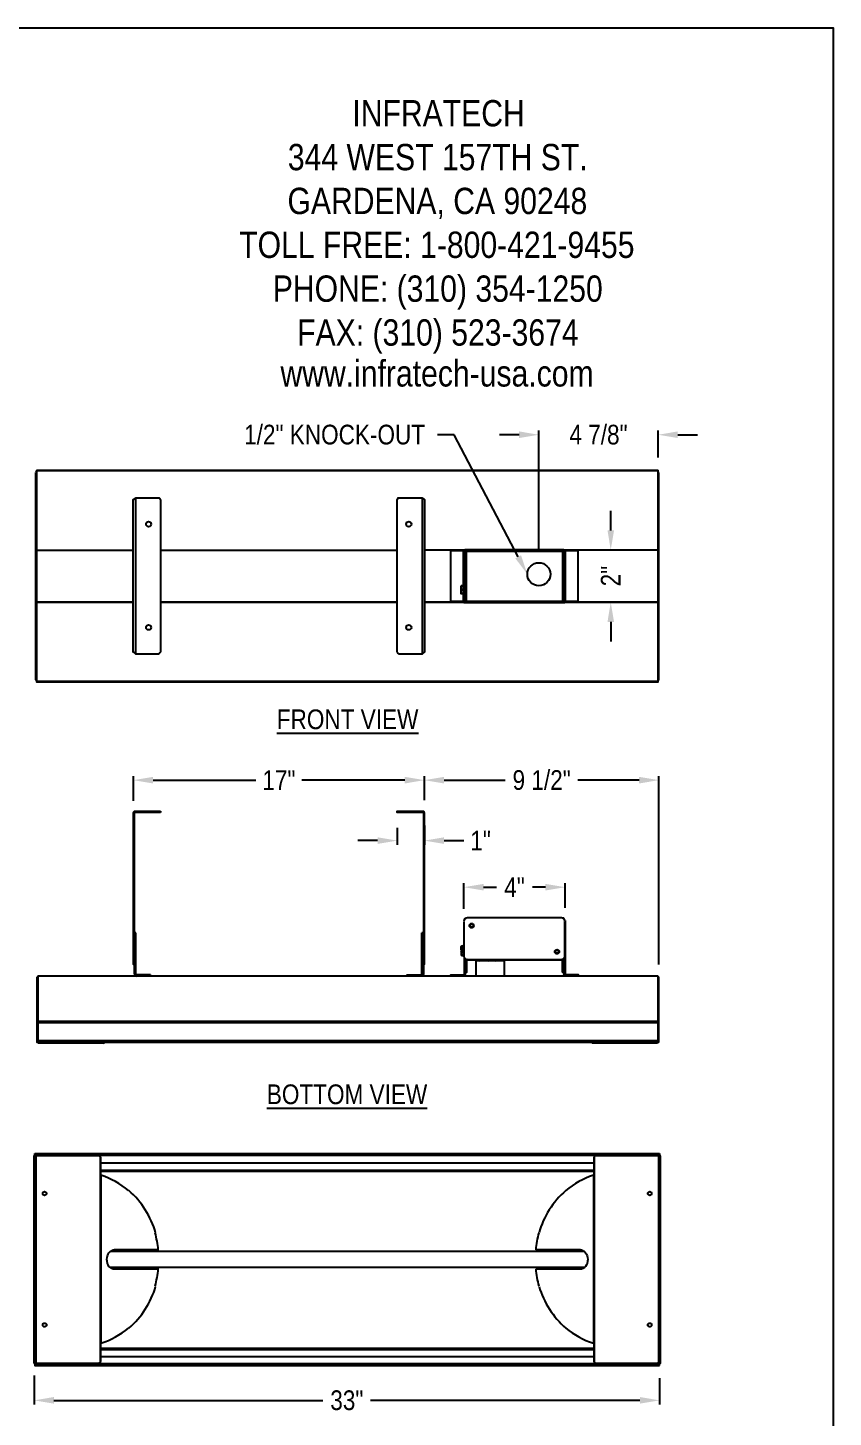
# Model space of a CAD drawing. Extents: x 0 to 216, y -4 to 280.
# Drawn here: x 118.6 to 216, y 112 to 280 of the extents above; entities that cross this region are included whole.
import ezdxf
from ezdxf import colors
from ezdxf.entities.mleader import LeaderData, LeaderLine
from ezdxf.math import Vec2, Vec3

# ---------------------------------------------------------------- set-up
doc = ezdxf.new("R2010")
doc.units = 0
doc.header["$LTSCALE"] = 10
doc.header["$MEASUREMENT"] = 0
doc.header["$PDMODE"] = 35
doc.layers.get('0').update_dxf_attribs({"linetype": 'CONTINUOUS'})
doc.layers.get('Defpoints').update_dxf_attribs({"linetype": 'CONTINUOUS'})
doc.layers.add('5056-LOGO$0$CADdetails-1-ANNO', color=41, linetype='CONTINUOUS', lineweight=5)
for name, color, linetype in [('5056-LOGO$0$CADdetails-7-FRAME', 7, 'CONTINUOUS'), ('5056-LOGO$0$CADdetails-7-VERYFINE', 7, 'CONTINUOUS'), ('CADdetails-1-FINE', 1, 'CONTINUOUS'), ('CADdetails-11-VERYFINE', 11, 'CONTINUOUS'), ('CADdetails-2-FINELIGHT', 2, 'CONTINUOUS'), ('CADdetails-7-FRAME', 7, 'CONTINUOUS'), ('CADdetails-7-VERYFINE', 7, 'CONTINUOUS'), ('CADdetails-9-EXTRAFINE', 9, 'CONTINUOUS')]:
    doc.layers.add(name, color=color, linetype=linetype)
doc.styles.add('5056-LOGO$0$CADdetails-SUBHEADING', font='ARIALN.TTF', dxfattribs={"height": 3.18})
doc.styles.add('CADdetails-DIMENSIONS', font='ARIALN.TTF', dxfattribs={"height": 2.38})
doc.styles.add('CADdetails-NOTES', font='ARIALN.TTF', dxfattribs={"height": 2.38})
doc.dimstyles.new('CADdetails-LEADER', dxfattribs={"dimtxt": 2.38, "dimasz": 2.38, "dimexe": 0.5, "dimexo": 1.5, "dimgap": 1, "dimtad": 0, "dimzin": 0, "dimdsep": 46, "dimtxsty": 'CADdetails-DIMENSIONS', "dimcen": 1, "dimclrd": 256, "dimclre": 256, "dimclrt": 256, "dimadec": 0, "dimazin": 0, "dimtfac": 1, "dimtdec": 4, "dimtofl": 0, "dimtmove": 0, "dimatfit": 3, "dimfxl": 1, "dimtolj": 1, "dimtzin": 0, "dimarcsym": 0})

# ---------------------------------------------------------------- blocks, each defined once
blk = doc.blocks.new('5056-LOGO')
at = {"layer": '5056-LOGO$0$CADdetails-7-VERYFINE'}
h = blk.add_hatch(color=256, dxfattribs=at)
h.dxf.hatch_style = 1
h.set_gradient(color1=(14, 15, 17), color2=(14, 15, 17), tint=1)
h.paths.add_polyline_path([(29.04, 258.74), (27.45, 258.74), (27.45, 250.07), (29.04, 250.07)])
h.paths.add_polyline_path([(33.81, 258.91), (33.81, 250.07), (35.4, 250.07), (35.4, 255.39), (40.96, 249.92), (40.96, 258.74), (39.36, 258.74), (39.36, 253.45)])
h.paths.add_polyline_path([(50.75, 255.29), (47.26, 255.29), (47.26, 257.22), (52.27, 257.22), (52.27, 258.74), (45.66, 258.74), (45.66, 250.07), (47.26, 250.07), (47.26, 253.81), (50.75, 253.81)])
h.paths.add_polyline_path([(178.97, 0.67), (215.66, 0.67), (215.66, 4.36), (178.97, 4.36)], flags=9)
h.paths.add_polyline_path([(148.37, 235.76), (187.87, 235.76), (187.87, 240.68), (148.37, 240.68)], flags=9)
h.paths.add_polyline_path([(142.22, 239.51), (193.4, 239.51), (193.4, 272.91), (142.22, 272.91)], flags=9)
at = {"layer": '5056-LOGO$0$CADdetails-7-FRAME'}
blk.add_lwpolyline([(0, 280), (216, 280), (216, 0), (0, 0)], close=True, dxfattribs=at)
at = {"layer": '5056-LOGO$0$CADdetails-1-ANNO', "style": '5056-LOGO$0$CADdetails-SUBHEADING'}
blk.add_text('www.infratech-usa.com', height=3.18, dxfattribs=at).set_placement((149.19, 236.63))
at = {"layer": '5056-LOGO$0$CADdetails-1-ANNO', "insert": (139.41, 271.26), "char_height": 3.18, "width": 57.1297, "attachment_point": 1, "style": '5056-LOGO$0$CADdetails-SUBHEADING'}
blk.add_mtext('\\pi18.471;INFRATECH\\P\\pi10.674;344 WEST 157TH ST.\\P\\pi10.629;GARDENA, CA 90248\\P\\pi4.7919;TOLL FREE: 1-800-421-9455\\P\\pi8.8504;PHONE: (310) 354-1250\\P\\pi11.797;FAX: (310) 523-3674 ', dxfattribs=at)
blk = doc.blocks.new('*D2')
at = {"layer": 'CADdetails-7-VERYFINE', "lineweight": -2, "transparency": 16777216}
for p, q in [((189.11, 219.24), (189.11, 221.62)), ((190.61, 216.86), (189.61, 216.86)), ((187.7, 210.56), (188.61, 210.56)), ((189.11, 208.18), (189.11, 205.8))]:
    blk.add_line(p, q, dxfattribs=at)
at = {"layer": 'CADdetails-7-VERYFINE', "transparency": 16777216}
for points in [[(188.72, 219.24), (189.51, 219.24), (189.11, 216.86)], [(188.72, 208.18), (189.51, 208.18), (189.11, 210.56)]]:
    blk.add_solid(points, dxfattribs=at)
at = {"layer": 'Defpoints', "color": 0, "transparency": 16777216}
for p in [(189.11, 216.86), (189.11, 216.86), (189.2, 210.56)]:
    blk.add_point(p, dxfattribs=at)
at = {"layer": 'CADdetails-7-VERYFINE', "transparency": 16777216, "insert": (189.11, 213.71), "char_height": 2.38, "attachment_point": 5, "rotation": 90, "style": 'CADdetails-DIMENSIONS'}
blk.add_mtext('\\A1;2"', dxfattribs=at)
blk = doc.blocks.new('*D3')
at = {"layer": 'CADdetails-7-VERYFINE', "lineweight": -2, "transparency": 16777216}
for p, q in [((178.04, 230.8), (175.66, 230.8)), ((180.42, 216.83), (180.42, 231.3)), ((194.84, 228.03), (194.84, 231.3)), ((197.22, 230.8), (199.6, 230.8))]:
    blk.add_line(p, q, dxfattribs=at)
at = {"layer": 'CADdetails-7-VERYFINE', "transparency": 16777216}
for points in [[(178.04, 231.2), (178.04, 230.4), (180.42, 230.8)], [(197.22, 231.2), (197.22, 230.4), (194.84, 230.8)]]:
    blk.add_solid(points, dxfattribs=at)
at = {"layer": 'Defpoints', "color": 0, "transparency": 16777216}
for p in [(194.84, 230.8), (194.84, 226.53), (180.42, 215.33)]:
    blk.add_point(p, dxfattribs=at)
at = {"layer": 'CADdetails-7-VERYFINE', "transparency": 16777216, "insert": (187.63, 230.8), "char_height": 2.38, "attachment_point": 5, "style": 'CADdetails-DIMENSIONS'}
blk.add_mtext('\\A1;4 7/8"', dxfattribs=at)
blk = doc.blocks.new('*D4')
at = {"layer": 'CADdetails-7-VERYFINE', "lineweight": -2, "transparency": 16777216}
for p, q in [((171.36, 173.47), (171.36, 176.6)), ((183.6, 173.59), (183.6, 176.6)), ((173.74, 176.1), (175.32, 176.1)), ((181.22, 176.1), (179.64, 176.1))]:
    blk.add_line(p, q, dxfattribs=at)
at = {"layer": 'CADdetails-7-VERYFINE', "transparency": 16777216}
for points in [[(173.74, 176.5), (173.74, 175.7), (171.36, 176.1)], [(181.22, 176.5), (181.22, 175.7), (183.6, 176.1)]]:
    blk.add_solid(points, dxfattribs=at)
at = {"layer": 'Defpoints', "color": 0, "transparency": 16777216}
for p in [(183.6, 176.1), (171.36, 171.97), (183.6, 172.09)]:
    blk.add_point(p, dxfattribs=at)
at = {"layer": 'CADdetails-7-VERYFINE', "transparency": 16777216, "insert": (177.48, 176.1), "char_height": 2.38, "attachment_point": 5, "style": 'CADdetails-DIMENSIONS'}
blk.add_mtext('\\A1;4"', dxfattribs=at)
blk = doc.blocks.new('*D5')
at = {"layer": 'CADdetails-7-VERYFINE', "lineweight": -2, "transparency": 16777216}
for p, q in [((163.31, 183.27), (163.31, 181.23)), ((166.59, 183.54), (166.59, 181.23)), ((160.93, 181.73), (158.55, 181.73)), ((168.97, 181.73), (171.35, 181.73))]:
    blk.add_line(p, q, dxfattribs=at)
at = {"layer": 'CADdetails-7-VERYFINE', "transparency": 16777216}
for points in [[(160.93, 182.13), (160.93, 181.33), (163.31, 181.73)], [(168.97, 182.13), (168.97, 181.33), (166.59, 181.73)]]:
    blk.add_solid(points, dxfattribs=at)
at = {"layer": 'Defpoints', "color": 0, "transparency": 16777216}
for p in [(166.59, 185.04), (163.31, 184.77), (166.59, 181.73)]:
    blk.add_point(p, dxfattribs=at)
at = {"layer": 'CADdetails-7-VERYFINE', "transparency": 16777216, "insert": (173.38, 181.73), "char_height": 2.38, "attachment_point": 5, "style": 'CADdetails-DIMENSIONS'}
blk.add_mtext('\\A1;1"', dxfattribs=at)
blk = doc.blocks.new('*D6')
at = {"layer": 'CADdetails-7-VERYFINE', "lineweight": -2, "transparency": 16777216}
for p, q in [((166.59, 186.62), (166.59, 189.54)), ((168.97, 189.04), (176.36, 189.04)), ((192.54, 189.04), (185.15, 189.04)), ((194.92, 166.75), (194.92, 189.54))]:
    blk.add_line(p, q, dxfattribs=at)
at = {"layer": 'CADdetails-7-VERYFINE', "transparency": 16777216}
for points in [[(168.97, 189.44), (168.97, 188.64), (166.59, 189.04)], [(192.54, 189.44), (192.54, 188.64), (194.92, 189.04)]]:
    blk.add_solid(points, dxfattribs=at)
at = {"layer": 'Defpoints', "color": 0, "transparency": 16777216}
for p in [(166.59, 189.04), (166.59, 185.12), (194.92, 165.25)]:
    blk.add_point(p, dxfattribs=at)
at = {"layer": 'CADdetails-7-VERYFINE', "transparency": 16777216, "insert": (180.76, 189.04), "char_height": 2.38, "attachment_point": 5, "style": 'CADdetails-DIMENSIONS'}
blk.add_mtext('\\A1;9 1/2"', dxfattribs=at)
blk = doc.blocks.new('*D7')
at = {"layer": 'CADdetails-7-VERYFINE', "lineweight": -2, "transparency": 16777216}
for p, q in [((131.41, 186.54), (131.41, 189.54)), ((133.79, 189.04), (146.21, 189.04)), ((164.21, 189.04), (151.79, 189.04)), ((166.59, 186.62), (166.59, 189.54))]:
    blk.add_line(p, q, dxfattribs=at)
at = {"layer": 'CADdetails-7-VERYFINE', "transparency": 16777216}
for points in [[(133.79, 189.44), (133.79, 188.64), (131.41, 189.04)], [(164.21, 189.44), (164.21, 188.64), (166.59, 189.04)]]:
    blk.add_solid(points, dxfattribs=at)
at = {"layer": 'Defpoints', "color": 0, "transparency": 16777216}
for p in [(131.41, 189.04), (131.41, 185.04), (166.59, 185.12)]:
    blk.add_point(p, dxfattribs=at)
at = {"layer": 'CADdetails-7-VERYFINE', "transparency": 16777216, "insert": (149, 189.04), "char_height": 2.38, "attachment_point": 5, "style": 'CADdetails-DIMENSIONS'}
blk.add_mtext('\\A1;17"', dxfattribs=at)
blk = doc.blocks.new('*D8')
at = {"layer": 'CADdetails-7-VERYFINE', "lineweight": -2, "transparency": 16777216}
for p, q in [((119.42, 117.05), (119.42, 113.56)), ((195.01, 116.76), (195.01, 113.56)), ((121.8, 114.06), (154.33, 114.06)), ((192.63, 114.06), (160.09, 114.06))]:
    blk.add_line(p, q, dxfattribs=at)
at = {"layer": 'CADdetails-7-VERYFINE', "transparency": 16777216}
for points in [[(121.8, 114.46), (121.8, 113.66), (119.42, 114.06)], [(192.63, 114.46), (192.63, 113.66), (195.01, 114.06)]]:
    blk.add_solid(points, dxfattribs=at)
at = {"layer": 'Defpoints', "color": 0, "transparency": 16777216}
for p in [(119.42, 118.55), (195.01, 118.26), (195.01, 114.06)]:
    blk.add_point(p, dxfattribs=at)
at = {"layer": 'CADdetails-7-VERYFINE', "transparency": 16777216, "insert": (157.21, 114.06), "char_height": 2.38, "attachment_point": 5, "style": 'CADdetails-DIMENSIONS'}
blk.add_mtext('\\A1;33"', dxfattribs=at)

msp = doc.modelspace()

# ---------------------------------------------------------------- linework, layer by layer
at = {"layer": 'CADdetails-1-FINE'}
for p, q in [((195.006, 143.899), (195.006, 142.696)), ((195.006, 118.26), (195.006, 119.463))]:
    msp.add_line(p, q, dxfattribs=at)
for points in [[(119.706, 201.179), (119.624, 201.179), (119.624, 226.237)], [(119.706, 226.237), (119.624, 226.237)], [(119.706, 226.528), (194.84, 226.528)], [(119.706, 226.528), (119.706, 200.93), (194.84, 200.93), (194.84, 226.528)], [(119.706, 226.486), (194.84, 226.486)], [(194.84, 226.237), (194.923, 226.237)], [(194.84, 201.179), (194.923, 201.179), (194.923, 226.237)], [(119.624, 216.861), (119.706, 216.861)], [(194.84, 216.861), (194.923, 216.861)], [(119.624, 210.597), (119.706, 210.597)], [(194.923, 210.597), (194.84, 210.597)], [(119.706, 201.221), (119.624, 201.221)], [(194.84, 200.972), (119.706, 200.972)], [(194.84, 201.221), (194.923, 201.221)], [(194.923, 157.323), (119.789, 157.323), (119.789, 165.247)], [(194.84, 165.33), (119.872, 165.33)], [(194.84, 157.323), (194.84, 165.33)], [(119.499, 118.551), (119.416, 118.551), (119.416, 143.609)], [(119.416, 143.609), (119.499, 143.609)], [(119.499, 142.696), (119.499, 143.899)], [(119.499, 143.899), (195.006, 143.899)], [(119.499, 143.692), (195.006, 143.692)], [(195.006, 118.551), (195.13, 118.551), (195.13, 143.609)], [(119.499, 119.463), (119.499, 118.26), (195.006, 118.26)], [(195.006, 118.468), (119.499, 118.468)]]:
    msp.add_lwpolyline(points, dxfattribs=at)
for centre, start, end in [((119.81, 226.258), 120.67938, 179.99997), ((194.695, 226.258), 0.00003, 59.32062), ((119.81, 201.2), 180.00003, 239.32062), ((194.695, 201.2), 300.67938, 359.99997), ((119.603, 143.63), 120.67938, 179.99997), ((119.603, 118.571), 180.00003, 239.32062)]:
    msp.add_arc(centre, 0.187, start, end, dxfattribs=at)
at = {"layer": 'CADdetails-11-VERYFINE'}
for p, q in [((119.872, 165.33), (119.872, 157.323)), ((119.624, 142.779), (119.416, 142.779))]:
    msp.add_line(p, q, dxfattribs=at)
for points in [[(131.655, 204.332), (131.53, 204.415), (131.447, 204.457), (131.406, 204.498), (131.406, 222.96), (131.447, 223.001), (131.53, 223.043), (131.655, 223.126)], [(134.517, 223.126), (131.655, 223.126), (131.655, 204.332), (134.517, 204.332)], [(134.683, 222.96), (134.683, 204.498)], [(163.31, 204.498), (163.31, 222.96)], [(163.476, 204.332), (166.338, 204.332), (166.338, 223.126), (163.476, 223.126)], [(166.338, 223.126), (166.463, 223.043), (166.546, 223.001), (166.587, 222.96), (166.587, 204.498), (166.546, 204.457), (166.463, 204.415), (166.338, 204.332)], [(119.872, 165.247), (119.789, 165.247)], [(194.84, 165.247), (194.923, 165.247)], [(194.923, 157.323), (194.923, 165.247)], [(119.789, 159.937), (119.872, 159.937)], [(119.789, 159.688), (119.872, 159.688)], [(194.84, 159.854), (119.872, 159.854)], [(119.872, 159.73), (194.84, 159.73)], [(194.84, 159.937), (194.923, 159.937)], [(194.84, 159.688), (194.923, 159.688)], [(194.84, 157.531), (119.872, 157.531)], [(119.624, 143.526), (119.624, 118.675)], [(127.257, 143.609), (119.706, 143.609)], [(194.84, 143.609), (187.289, 143.609)], [(194.923, 118.675), (194.923, 143.526)], [(195.13, 143.609), (195.006, 143.609)], [(119.416, 142.696), (119.624, 142.696)], [(194.923, 142.779), (195.13, 142.779)], [(194.923, 142.696), (195.13, 142.696)], [(119.624, 119.463), (119.416, 119.463)], [(119.416, 119.38), (119.624, 119.38)], [(195.13, 119.463), (194.923, 119.463)], [(194.923, 119.38), (195.13, 119.38)], [(119.499, 118.592), (119.416, 118.592)], [(119.706, 118.551), (127.257, 118.551)], [(187.289, 118.551), (194.84, 118.551)], [(195.006, 118.592), (195.13, 118.592)]]:
    msp.add_lwpolyline(points, dxfattribs=at)
for points in [[(127.465, 118.758), (127.465, 120.915), (127.506, 120.915), (127.506, 141.244), (127.465, 141.244), (127.465, 143.401), (127.423, 143.484), (127.382, 143.526), (127.382, 118.634), (127.423, 118.716)], [(187.165, 118.634), (187.165, 143.526), (187.123, 143.484), (187.082, 143.401), (187.082, 141.244), (187.04, 141.244), (187.04, 120.915), (187.082, 120.915), (187.082, 118.758), (187.123, 118.716)]]:
    msp.add_lwpolyline(points, close=True, dxfattribs=at)
for centre, radius in [((133.252, 219.994), 0.311), ((164.699, 219.994), 0.311), ((133.252, 207.506), 0.311), ((164.699, 207.506), 0.311), ((120.681, 139.066), 0.228), ((193.824, 139.066), 0.228), ((120.681, 123.176), 0.228), ((193.824, 123.176), 0.228)]:
    msp.add_circle(centre, radius, dxfattribs=at)
for centre, radius, start, end in [((134.497, 222.981), 0.145, 359.99993, 90.00007), ((163.455, 222.981), 0.145, 89.99993, 180.00007), ((134.497, 204.519), 0.145, 269.99993, 0.00007), ((163.455, 204.519), 0.145, 179.99993, 270.00007), ((119.686, 143.547), 0.104, 90.00006, 179.99995), ((127.236, 143.422), 0.187, 40.14416, 89.99988), ((187.269, 143.422), 0.187, 90.00012, 139.85584), ((194.819, 143.547), 0.104, 0.00005, 89.99995), ((194.902, 143.63), 0.187, 0.00003, 59.32062), ((119.686, 118.696), 0.104, 180.00006, 269.99994), ((127.236, 118.779), 0.187, 270.00012, 319.85584), ((187.269, 118.779), 0.187, 220.14416, 269.99988), ((194.819, 118.696), 0.104, 270.00005, 359.99995), ((194.902, 118.571), 0.187, 300.67938, 359.99997)]:
    msp.add_arc(centre, radius, start, end, dxfattribs=at)
at = {"layer": 'CADdetails-7-FRAME'}
msp.add_lwpolyline([(0, 280), (216, 280), (216, 0), (0, 0)], close=True, dxfattribs=at)
at = {"layer": 'CADdetails-9-EXTRAFINE'}
for p, q in [((171.275, 216.778), (171.275, 210.68)), ((171.4, 216.778), (171.4, 210.68)), ((183.555, 216.695), (171.4, 216.695)), ((185.173, 216.778), (183.39, 216.778)), ((171.275, 212.547), (171.026, 212.547)), ((169.74, 210.68), (185.173, 210.68)), ((131.53, 165.579), (131.53, 185.078)), ((166.463, 185.078), (166.463, 165.579)), ((174.262, 167.28), (173.267, 167.28)), ((174.802, 167.239), (175.673, 167.239))]:
    msp.add_line(p, q, dxfattribs=at)
for points in [[(119.706, 216.861), (131.406, 216.861)], [(134.683, 216.861), (163.31, 216.861)], [(171.524, 216.861), (166.587, 216.861)], [(171.524, 216.778), (169.74, 216.778), (169.74, 210.68)], [(171.524, 216.695), (171.524, 216.944), (183.39, 216.944), (183.39, 216.695)], [(171.649, 216.695), (171.649, 210.68)], [(183.307, 210.68), (183.307, 216.695)], [(194.84, 216.861), (183.39, 216.861)], [(183.555, 210.514), (183.555, 216.778)], [(183.638, 210.68), (183.638, 216.778)], [(185.173, 210.68), (185.173, 216.778)], [(171.275, 211.551), (171.026, 211.551), (171.026, 212.547)], [(171.068, 212.547), (171.026, 212.422)], [(171.026, 212.173), (171.068, 212.049), (171.275, 212.049)], [(171.026, 211.924), (171.068, 212.049)], [(171.026, 211.675), (171.068, 211.551)], [(171.4, 212.671), (171.275, 212.671)], [(119.706, 210.597), (131.406, 210.597)], [(119.706, 210.555), (131.406, 210.555)], [(134.683, 210.597), (163.31, 210.597)], [(134.683, 210.555), (163.31, 210.555)], [(166.587, 210.597), (171.358, 210.597)], [(166.587, 210.555), (171.358, 210.555)], [(171.275, 211.385), (171.4, 211.385)], [(171.358, 210.68), (171.358, 210.514), (183.555, 210.514)], [(171.732, 210.68), (171.732, 210.514)], [(183.141, 210.68), (183.141, 210.514)], [(183.555, 210.597), (194.84, 210.597)], [(183.555, 210.555), (194.84, 210.555)], [(131.406, 185.12), (131.447, 185.161), (131.447, 185.203), (131.53, 185.286), (134.683, 185.286)], [(131.406, 185.12), (131.406, 166.782), (131.53, 166.782)], [(131.53, 185.037), (131.406, 185.037)], [(134.683, 185.12), (131.572, 185.12), (131.53, 185.078)], [(131.655, 185.286), (131.655, 185.12)], [(134.517, 185.12), (134.517, 185.286)], [(134.683, 185.286), (134.683, 185.12)], [(166.421, 185.12), (163.31, 185.12), (163.31, 185.286), (166.463, 185.286)], [(163.476, 185.286), (163.476, 185.12)], [(166.338, 185.286), (166.338, 185.12)], [(166.421, 185.12), (166.463, 185.078)], [(166.587, 185.12), (166.546, 185.161), (166.546, 185.203), (166.504, 185.244), (166.463, 185.286)], [(166.463, 166.782), (166.587, 166.782), (166.587, 185.12)], [(166.463, 185.037), (166.587, 185.037)], [(171.358, 171.968), (171.358, 167.737)], [(171.566, 172.342), (171.649, 172.342)], [(183.182, 172.383), (171.773, 172.383)], [(183.431, 172.342), (183.265, 172.342)], [(183.597, 172.093), (183.597, 165.579), (183.431, 165.579), (183.431, 167.446)], [(183.555, 172.093), (183.597, 172.093)], [(183.555, 167.737), (183.555, 171.968)], [(131.696, 170.599), (131.53, 170.599)], [(133.48, 165.496), (131.738, 165.496), (131.696, 165.538), (131.696, 170.599)], [(166.255, 165.496), (166.297, 165.538), (166.297, 170.599)], [(166.463, 170.599), (166.297, 170.599)], [(131.53, 168.442), (131.406, 168.442)], [(131.696, 169.064), (131.53, 169.064)], [(166.297, 169.064), (166.463, 169.064)], [(166.463, 168.442), (166.587, 168.442)], [(171.026, 168.857), (171.109, 169.023), (171.317, 169.023)], [(171.109, 169.023), (171.026, 168.94)], [(171.026, 168.525), (171.026, 168.94)], [(171.026, 168.815), (171.068, 168.815), (171.109, 168.732)], [(171.109, 168.152), (171.068, 168.276), (171.026, 168.359), (171.234, 168.359), (171.234, 168.525), (171.026, 168.525), (171.068, 168.608), (171.109, 168.732), (171.317, 168.732)], [(171.026, 168.359), (171.026, 167.944), (171.109, 167.861)], [(171.317, 168.152), (171.109, 168.152), (171.068, 168.11), (171.026, 168.027)], [(171.026, 167.986), (171.068, 167.944), (171.109, 167.861), (171.317, 167.861)], [(171.358, 169.106), (171.317, 169.106), (171.317, 167.778), (171.358, 167.778)], [(131.53, 167.197), (131.406, 167.197)], [(166.463, 167.197), (166.587, 167.197)], [(171.4, 167.612), (171.4, 165.579), (171.566, 165.579), (171.566, 167.405)], [(171.566, 165.828), (171.732, 165.828), (171.732, 167.239), (171.566, 167.239)], [(171.773, 167.363), (183.182, 167.363)], [(171.815, 167.322), (171.815, 167.363)], [(171.815, 167.322), (183.182, 167.322)], [(176.254, 165.33), (176.254, 167.197), (172.81, 167.197), (172.81, 165.33)], [(173.35, 167.322), (173.225, 167.28), (173.225, 167.239), (173.308, 167.197)], [(173.64, 167.322), (173.516, 167.28)], [(173.764, 167.322), (173.682, 167.28)], [(174.262, 167.28), (174.594, 167.322)], [(174.304, 167.197), (174.802, 167.239)], [(175.175, 167.197), (175.382, 167.239)], [(175.548, 167.239), (175.59, 167.28), (175.673, 167.28)], [(175.714, 167.197), (175.673, 167.239), (175.673, 167.28), (175.797, 167.322)], [(183.182, 167.322), (183.182, 167.363)], [(183.431, 165.828), (183.265, 165.828), (183.265, 167.239), (183.431, 167.239)], [(131.696, 165.579), (131.53, 165.579), (131.572, 165.496), (131.572, 165.455), (131.613, 165.413), (131.655, 165.372), (131.696, 165.372), (131.779, 165.33), (131.779, 165.496)], [(133.356, 165.33), (133.356, 165.496)], [(133.48, 165.496), (133.48, 165.33)], [(164.513, 165.33), (164.513, 165.496), (166.255, 165.496)], [(164.637, 165.496), (164.637, 165.33)], [(166.297, 165.579), (166.463, 165.579), (166.421, 165.496), (166.421, 165.455), (166.338, 165.372), (166.297, 165.372), (166.214, 165.33)], [(166.214, 165.33), (166.214, 165.496)], [(169.782, 165.33), (169.782, 165.496), (171.317, 165.496), (171.317, 165.33)], [(185.215, 165.33), (185.215, 165.496), (183.68, 165.496), (183.68, 165.33)], [(119.872, 157.489), (119.789, 157.489)], [(127.797, 157.24), (119.955, 157.24), (119.955, 157.323)], [(120.08, 157.24), (120.08, 157.323)], [(127.589, 157.24), (127.589, 157.323)], [(127.755, 157.323), (127.755, 157.24)], [(127.797, 157.24), (127.797, 157.323)], [(127.797, 157.24), (127.879, 157.282), (127.838, 157.323)], [(127.921, 157.323), (127.879, 157.282)], [(186.874, 157.282), (186.833, 157.323)], [(186.874, 157.323), (186.874, 157.282), (186.916, 157.24)], [(194.757, 157.24), (186.916, 157.24), (186.957, 157.323)], [(186.957, 157.323), (186.957, 157.24)], [(187.123, 157.24), (187.123, 157.323)], [(194.633, 157.323), (194.633, 157.24)], [(194.757, 157.24), (194.757, 157.323)], [(194.923, 157.489), (194.84, 157.489)], [(127.465, 142.779), (187.082, 142.779)], [(127.465, 141.908), (187.082, 141.908)], [(127.465, 141.783), (187.082, 141.783)], [(134.476, 129.918), (128.958, 129.918), (128.792, 130.001), (128.46, 130.25), (128.377, 130.457), (128.294, 130.623), (128.253, 130.872), (128.211, 131.08), (128.253, 131.329), (128.294, 131.536), (128.377, 131.744), (128.46, 131.909), (128.626, 132.075), (128.958, 132.241), (129.124, 132.283), (134.476, 132.283)], [(185.92, 132.075), (128.626, 132.075)], [(180.071, 132.283), (185.422, 132.283), (185.588, 132.241), (185.92, 132.075), (186.169, 131.744), (186.252, 131.536), (186.294, 131.329), (186.335, 131.08), (186.294, 130.872), (186.252, 130.623), (186.169, 130.457), (186.045, 130.25), (185.92, 130.125), (185.754, 130.001), (185.588, 129.918), (180.071, 129.918)], [(128.585, 130.167), (185.962, 130.167)], [(127.465, 120.376), (187.082, 120.376)], [(127.465, 120.21), (187.082, 120.21)], [(127.465, 119.38), (187.082, 119.38)]]:
    msp.add_lwpolyline(points, dxfattribs=at)
msp.add_lwpolyline([(183.265, 167.26, 0.414213), (183.161, 167.363, 0.4142139), (183.555, 167.757)], format="xyb", dxfattribs=at)
for centre, radius in [((180.423, 213.936), 1.39), ((172.292, 171.45), 0.27), ((172.292, 171.45), 0.187), ((182.622, 168.297), 0.27), ((182.622, 168.297), 0.187)]:
    msp.add_circle(centre, radius, dxfattribs=at)
for centre, radius, start, end in [((171.752, 171.989), 0.394, 89.99996, 180.00004), ((171.628, 172.114), 0.228, 90.00002, 175.52301), ((183.161, 171.989), 0.394, 359.99996, 90.00004), ((183.327, 172.114), 0.228, 359.99995, 90.00005), ((171.752, 167.757), 0.394, 179.99996, 270.00004), ((171.794, 167.26), 0.228, 144.60742, 180.00009), ((171.794, 167.26), 0.104, 90.00005, 179.99995), ((183.161, 167.26), 0.228, 0.00007, 39.84746), ((171.296, 165.6), 0.228, 269.99995, 0.00005), ((171.296, 165.6), 0.104, 270.00005, 359.99995), ((183.659, 165.6), 0.228, 179.99995, 270.00005), ((183.659, 165.6), 0.104, 180.00005, 269.99994), ((123.627, 130.312), 11.637, 51.68517, 70.58716), ((190.878, 130.312), 11.637, 109.41284, 128.31483), ((123.846, 131.389), 10.665, 15.92493, 48.83643), ((190.501, 131.515), 10.44, 130.79741, 164.44123), ((122.673, 131.142), 11.803, 5.46566, 15.60057), ((191.791, 131.142), 11.803, 164.39942, 174.53984), ((122.673, 131.059), 11.803, 344.39943, 354.53434), ((191.791, 131.059), 11.803, 185.46016, 195.60058), ((123.965, 130.76), 10.549, 310.86357, 343.95126), ((190.835, 130.922), 10.838, 196.50177, 228.6834), ((123.627, 131.93), 11.637, 289.41284, 308.31483), ((190.878, 131.93), 11.637, 231.68517, 250.58716)]:
    msp.add_arc(centre, radius, start, end, dxfattribs=at)

# ---------------------------------------------------------------- block references
msp.add_blockref('5056-LOGO', (0, 0))

# ---------------------------------------------------------------- texts
at = {"layer": 'CADdetails-2-FINELIGHT', "char_height": 2.38, "attachment_point": 2, "style": 'CADdetails-NOTES'}
for s, insert in [('{\\LFRONT VIEW}', (157.301, 197.588)), ('{\\LBOTTOM VIEW}', (157.238, 152.253))]:
    msp.add_mtext_dynamic_manual_height_columns(s, width=70.62901, gutter_width=11.9, heights=[0], dxfattribs=dict(at, insert=insert))

# ---------------------------------------------------------------- dimensions: what is measured, and where the dimension line sits
at = {"layer": 'CADdetails-7-VERYFINE'}
for base, p1, p2, text, picture, middle in [((194.84, 230.8), (180.423, 215.326), (194.84, 226.528), '4 7/8"', '*D3', (187.632, 230.8)), ((166.587, 189.041), (194.923, 165.247), (166.587, 185.12), '9 1/2"', '*D6', (180.755, 189.041)), ((166.587, 181.729), (163.31, 184.766), (166.587, 185.037), '1"', '*D5', (173.379, 181.729)), ((183.597, 176.099), (171.358, 171.968), (183.597, 172.093), '4"', '*D4', (177.478, 176.099)), ((195.006, 114.059), (119.416, 118.551), (195.006, 118.26), '33"', '*D8', (157.211, 114.059))]:
    dim = msp.add_linear_dim(base=base, p1=p1, p2=p2, text=text, dimstyle='CADdetails-LEADER', dxfattribs=at)
    dim.commit()
    dim.dimension.update_dxf_attribs({"geometry": picture, "text_midpoint": middle})
dim = msp.add_linear_dim(base=(189.115, 216.861), p1=(189.198, 210.555), p2=(189.115, 216.861), angle=90, text='2"', dimstyle='CADdetails-LEADER', dxfattribs=at)
dim.commit()
dim.dimension.update_dxf_attribs({"geometry": '*D2', "text_midpoint": (189.115, 213.708)})
dim = msp.add_linear_dim(base=(131.406, 189.041), p1=(166.587, 185.12), p2=(131.406, 185.037), text='17"', dimstyle='CADdetails-LEADER', override={"dimtmove": 1}, dxfattribs=at)
dim.commit()
dim.dimension.update_dxf_attribs({"geometry": '*D7', "text_midpoint": (148.997, 189.041)})

# ---------------------------------------------------------------- leaders
ml = msp.add_multileader_mtext('Standard', dxfattribs=at)
ml.set_content('1/2" KNOCK-OUT', color=256, style='CADdetails-DIMENSIONS')
ml.set_leader_properties()
ml.build(insert=Vec2(0, 0))
ml.multileader.update_dxf_attribs({"dogleg_length": 2, "arrow_head_size": 2.38})
ctx = ml.context
ctx.base_point, ctx.char_height, ctx.arrow_head_size, ctx.landing_gap_size, ctx.plane_origin = Vec3(143.638, 230.8), 2.38, 2.38, 1.5, Vec3(179.033, 213.936)
ctx.text_align_type = 2
notes = []
notes.append((ctx, [(0, (1, 1, 0), (170.169, 230.8), (-1, 0), 2, [(0, [(179.033, 213.936)], 0, [])])]))
ctx.mtext.insert, ctx.mtext.alignment, ctx.mtext.flow_direction = Vec3(166.669, 232.01), 3, 5
for ctx, leaders in notes:
    for number, flags, end, landing, length, lines in leaders:
        leader = LeaderData()
        leader.index, (leader.has_last_leader_line, leader.has_dogleg_vector, leader.attachment_direction) = number, flags
        leader.last_leader_point, leader.dogleg_vector, leader.dogleg_length = Vec3(end), Vec3(landing), length
        for number, points, colour, breaks in lines:
            line = LeaderLine()
            line.index, line.vertices, line.color, line.breaks = number, Vec3.list(points), colors.encode_raw_color(colour), breaks
            leader.lines.append(line)
        ctx.leaders.append(leader)

doc.saveas('drawing.dxf')
